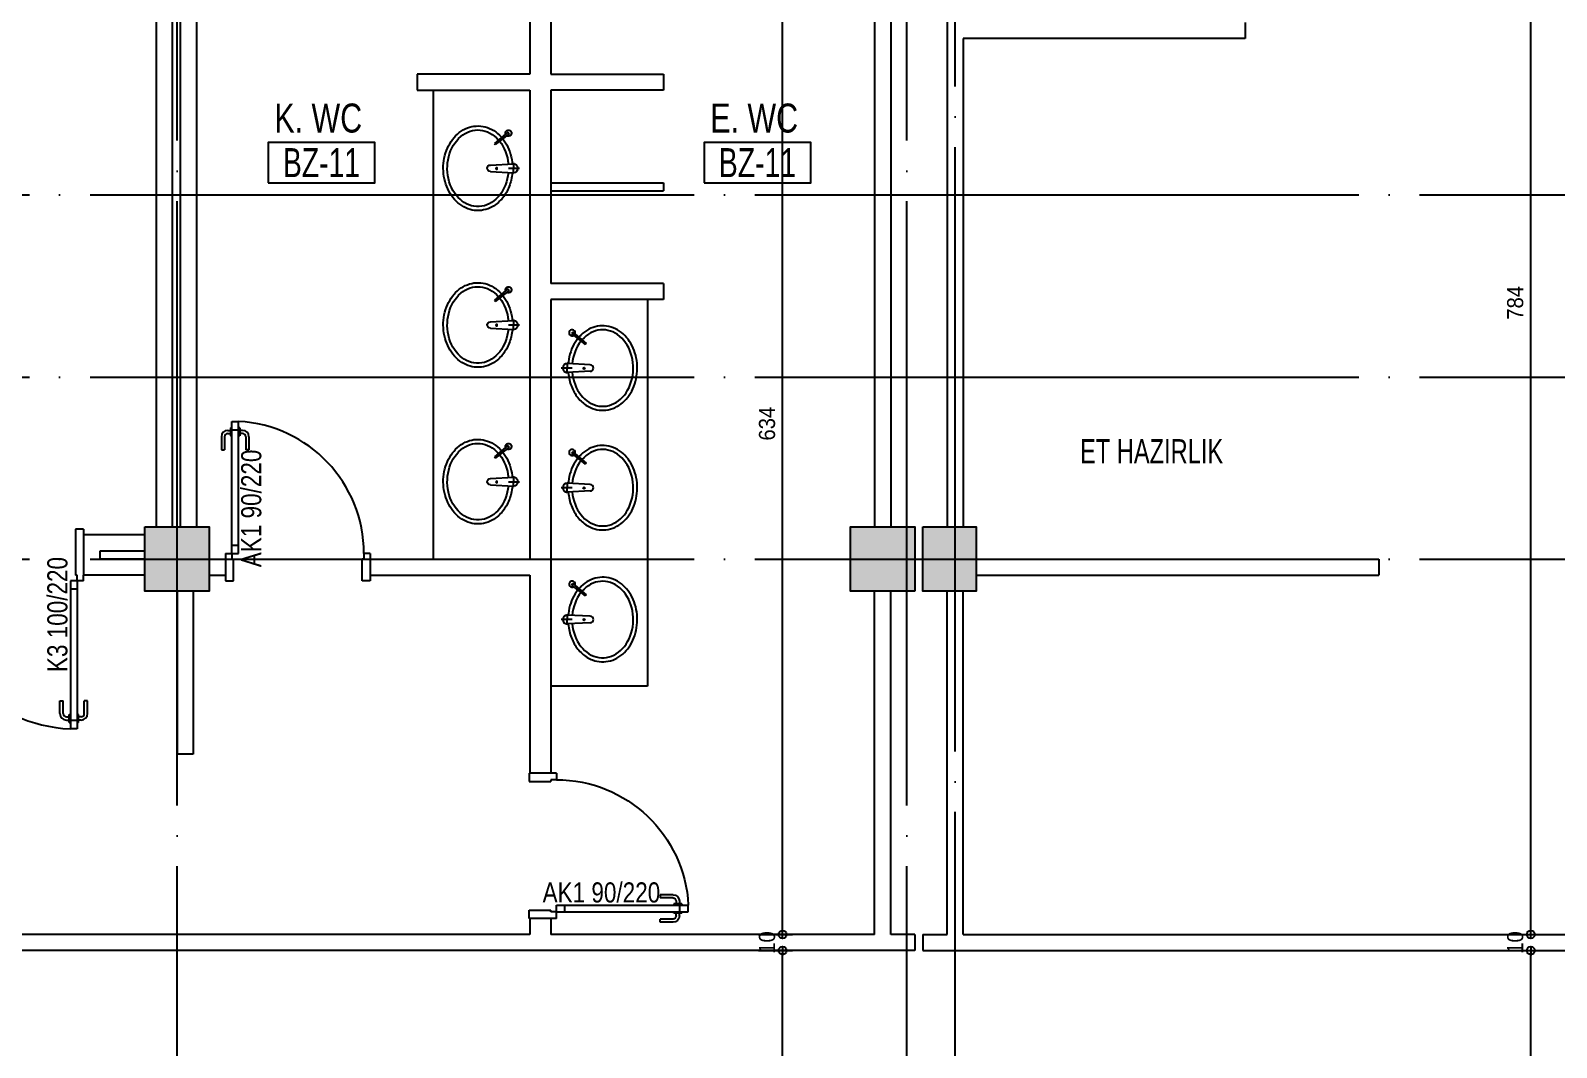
# Model space of a CAD drawing. Extents: x 460786 to 545292, y 30998 to 41694.
# Drawn here: x 489388 to 490335, y 39799 to 40430 of the extents above; entities that cross this region are included whole.
import ezdxf
from ezdxf.enums import TextEntityAlignment as Align

# ---------------------------------------------------------------- set-up
doc = ezdxf.new("R2010")
doc.units = 0
doc.header["$LTSCALE"] = 50
doc.header["$MEASUREMENT"] = 0
doc.header["$PDMODE"] = 35
doc.linetypes.add('DASHDOT', pattern=[5.5, 5, -0.25, 0, -0.25])
doc.layers.get('0').update_dxf_attribs({"linetype": 'CONTINUOUS'})
doc.layers.get('Defpoints').update_dxf_attribs({"linetype": 'CONTINUOUS'})
for name, color, linetype in [('A-Aks Dikey', 12, 'DASHDOT'), ('A-Aks Yatay', 12, 'DASHDOT'), ('A-Betonarme', 6, 'CONTINUOUS'), ('A-Duvar', 7, 'CONTINUOUS'), ('A-Kapı', 2, 'CONTINUOUS'), ('A-mahal adi', 1, 'CONTINUOUS'), ('A-mahal no', 4, 'CONTINUOUS'), ('A-Olcu Ic Dikey', 8, 'CONTINUOUS'), ('A-Poz-Kapı', 4, 'CONTINUOUS'), ('A-Tarama 1', 9, 'CONTINUOUS'), ('A-Tefris Sıhhi', 100, 'CONTINUOUS'), ('A-Yazı 1', 200, 'CONTINUOUS')]:
    doc.layers.add(name, color=color, linetype=linetype)
for name, color, linetype, plot in [('tefris adı', 243, 'CONTINUOUS', False), ('tefris bilgi', 243, 'CONTINUOUS', False), ('tefris poz no', 243, 'CONTINUOUS', False)]:
    doc.layers.add(name, color=color, linetype=linetype, plot=plot)
doc.styles.add('blkan', font='arial.ttf', dxfattribs={"width": 0.9, "height": 12.5})
doc.styles.get("Standard").update_dxf_attribs({"font": 'arial.ttf', "width": 0.9})
doc.dimstyles.new('EXIT', dxfattribs={"dimscale": 50, "dimtxt": 0.23, "dimasz": 0.03, "dimexe": 0.125, "dimexo": 0.5, "dimgap": 0.09, "dimtad": 1, "dimzin": 1, "dimdsep": 46, "dimtxsty": 'Standard', "dimblk": 'TICK', "dimcen": 0.2, "dimadec": 0, "dimazin": 0, "dimtfac": 1, "dimtix": 1, "dimtofl": 0, "dimtmove": 2, "dimatfit": 3, "dimldrblk": 'TICK', "dimfxl": 1, "dimtolj": 1, "dimtzin": 1, "dimarcsym": 0})

# ---------------------------------------------------------------- blocks, each defined once
blk = doc.blocks.new('kapı L 100p 25')
at = {"ltscale": 20}
for p, q in [((4, 95.4), (8.2, 95.4)), ((4, 3.5), (4, 95.4)), ((8.2, 3.5), (8.2, 95.4)), ((-2.45, 85.9), (-2.45, 77.9)), ((-0.45, 85.9), (-0.45, 77.9)), ((1.55, 89.9), (3.2, 89.9)), ((1.55, 87.9), (3.2, 87.9)), ((3.2, 91.4), (4, 91.4)), ((3.2, 91.4), (3.2, 86.4)), ((3.2, 86.4), (4, 86.4)), ((3.2, 86.4), (4, 86.4)), ((4, 90.2), (8.2, 90.2)), ((9, 91.4), (8.2, 91.4)), ((9, 86.4), (8.2, 86.4)), ((9, 91.4), (9, 86.4)), ((10.65, 89.9), (9, 89.9)), ((10.65, 87.9), (9, 87.9)), ((12.65, 85.9), (12.65, 77.9)), ((14.65, 85.9), (14.65, 77.9)), ((-2.45, 77.9), (-0.45, 77.9)), ((14.65, 77.9), (12.65, 77.9)), ((0, 3.5), (4, 3.5)), ((0, 3.5), (0, 0)), ((4, 8.71), (8.2, 8.71)), ((4, 3.5), (8.2, 3.5)), ((4, 3.5), (4, 0)), ((100, 3.5), (96, 3.5)), ((96, 3.5), (96, 0)), ((100, 3.5), (100, 0)), ((4, 0), (5, 0)), ((5, -28.5), (5, 0)), ((95, -28.5), (95, 0)), ((96, 0), (95, 0)), ((0, -28.5), (0, -25)), ((100, -28.5), (100, -25)), ((0, -28.5), (5, -28.5)), ((100, -28.5), (95, -28.5))]:
    blk.add_line(p, q, dxfattribs=at)
blk.add_arc((4, 3.5), 92, 0, 87.38341)
for centre, radius, start, end in [((1.55, 85.9), 4, 90, 180), ((1.55, 85.9), 2, 90, 180), ((10.65, 85.9), 4, 0, 90), ((10.65, 85.9), 2, 0, 90)]:
    blk.add_arc(centre, radius, start, end, dxfattribs=at)
at = {"layer": 'A-Poz-Kapı', "width": 0.8}
blk.add_attdef('POZNO', (30.17, -13.46), '', height=12.5, rotation=90, dxfattribs=at)
blk = doc.blocks.new('lvp-6 p dikey')
for p, q in [((-3.33, -7.95), (0, -7.95)), ((-2, -22.21), (-2.76, -7.95)), ((0, -11), (0, -4.26)), ((0, -10.11), (0, -5.67)), ((3.33, -7.95), (0, -7.95)), ((2, -22.21), (2.76, -7.95)), ((21.38, -10.65), (14.65, -19.21)), ((22.36, -11.44), (15.33, -19.77)), ((22.36, -11.44), (21.38, -10.65)), ((15.33, -19.77), (14.65, -19.21))]:
    blk.add_line(p, q)
blk.add_arc((21.87, -11.05), 1.9, 250.22876, 211.48727)
for centre, major_axis, ratio, start_param, end_param in [((0, -7.95), (0, 2.76), 1, 0.000081, 1.570877), ((0, -7.95), (0, 2.76), 1, -1.570768, 0.000028), ((0, -30), (23.75, 0), 0.8, 1.680067, 7.024373), ((-0.14, -18.43), (-0.336, 0.336), 1, -0.785398, 5.497787), ((0, -30), (23.75, 0), 0.8, 7.070939, 7.744711), ((0, -22.21), (0, 2), 1, 1.570736, 3.141532), ((0, -22.21), (0, 2), 1, 3.141653, 4.712449)]:
    blk.add_ellipse(centre, major_axis=major_axis, ratio=ratio, start_param=start_param, end_param=end_param)
for points, knots in [([(-2.81, -8.62), (-4.33, -8.76), (-5.85, -9), (-10.06, -10), (-12.67, -11.01), (-17.37, -13.7), (-19.47, -15.36), (-22.9, -19.21), (-24.24, -21.38), (-25.77, -25.49), (-26.15, -27.36), (-26.31, -31.13), (-26.09, -33.02), (-25.06, -36.68), (-24.26, -38.44), (-22.14, -41.71), (-20.84, -43.22), (-17.81, -45.91), (-16.1, -47.09), (-12.39, -49.05), (-10.39, -49.83), (-6.22, -50.97), (-4.05, -51.32), (0.33, -51.57), (2.53, -51.48), (6.85, -50.84), (8.96, -50.29), (12.96, -48.79), (14.86, -47.83), (18.3, -45.54), (19.85, -44.21), (22.5, -41.25), (23.6, -39.61), (25.26, -36.14), (25.82, -34.31), (26.34, -30.57), (26.3, -28.67), (25.62, -24.95), (24.98, -23.13), (23.18, -19.72), (22.01, -18.12), (20.15, -16.19), (19.65, -15.72), (19.13, -15.26)], [1.680067, 1.680067, 1.680067, 1.680067, 1.858824, 1.858824, 2.18991, 2.18991, 2.520996, 2.520996, 2.852082, 2.852082, 3.10751, 3.10751, 3.362939, 3.362939, 3.618367, 3.618367, 3.873796, 3.873796, 4.129224, 4.129224, 4.384653, 4.384653, 4.640081, 4.640081, 4.89551, 4.89551, 5.150938, 5.150938, 5.406367, 5.406367, 5.661795, 5.661795, 5.917224, 5.917224, 6.172652, 6.172652, 6.428081, 6.428081, 6.683509, 6.683509, 6.938938, 6.938938, 7.026171, 7.026171, 7.026171, 7.026171]), ([(18.3, -14.57), (17.53, -13.96), (16.72, -13.39), (14.11, -11.77), (12.18, -10.86), (8.12, -9.47), (5.99, -8.99), (3.48, -8.69), (3.15, -8.65), (2.81, -8.62)], [7.071568, 7.071568, 7.071568, 7.071568, 7.1943663, 7.1943663, 7.4497948, 7.4497948, 7.7052233, 7.7052233, 7.7447106, 7.7447106, 7.7447106, 7.7447106])]:
    blk.add_open_spline(points, degree=3, knots=knots)
at = {"layer": 'tefris adı', "width": 0.8}
for tag, p in [('LAVABOADI', (-39.54, -31.69)), ('BATARYA', (-13.99, -31.69)), ('SABUNLUK', (10.87, -29.42))]:
    blk.add_attdef(tag, text='', height=5, rotation=90, dxfattribs=at).set_placement(p, align=Align.MIDDLE)
at = {"layer": 'tefris bilgi', "width": 0.8, "flags": 1}
for tag, p in [('KATEGORI', (34.5, -30.86)), ('NOT', (43.07, -30.86))]:
    blk.add_attdef(tag, text='', height=5, rotation=90, dxfattribs=at).set_placement(p, align=Align.MIDDLE)
at = {"layer": 'tefris poz no', "width": 0.8}
for p in [(-31.86, -31.69), (-6.32, -31.69), (18.55, -29.42)]:
    blk.add_attdef('POZNO', text='', height=5, rotation=90, dxfattribs=at).set_placement(p, align=Align.MIDDLE)
blk = doc.blocks.new('kapı L 90p 10')
at = {"ltscale": 20}
for p, q in [((4, 85.39), (8.2, 85.39)), ((4, 3.5), (4, 85.39)), ((8.2, 3.5), (8.2, 85.39)), ((-2.45, 75.89), (-2.45, 67.89)), ((-0.45, 75.89), (-0.45, 67.89)), ((1.55, 79.89), (3.2, 79.89)), ((1.55, 77.89), (3.2, 77.89)), ((3.2, 81.39), (4, 81.39)), ((3.2, 81.39), (3.2, 76.39)), ((3.2, 76.39), (4, 76.39)), ((3.2, 76.39), (4, 76.39)), ((4, 80.19), (8.2, 80.19)), ((9, 81.39), (8.2, 81.39)), ((9, 76.39), (8.2, 76.39)), ((9, 81.39), (9, 76.39)), ((10.65, 79.89), (9, 79.89)), ((10.65, 77.89), (9, 77.89)), ((12.65, 75.89), (12.65, 67.89)), ((14.65, 75.89), (14.65, 67.89)), ((-2.45, 67.89), (-0.45, 67.89)), ((14.65, 67.89), (12.65, 67.89)), ((0, 3.5), (4, 3.5)), ((0, 3.5), (0, 0)), ((4, 8.71), (8.2, 8.71)), ((4, 3.5), (8.2, 3.5)), ((4, 3.5), (4, 0)), ((90, 3.5), (86, 3.5)), ((86, 3.5), (86, 0)), ((90, 3.5), (90, 0)), ((4, 0), (5, 0)), ((5, -13.5), (5, 0)), ((85, -13.5), (85, 0)), ((86, 0), (85, 0))]:
    blk.add_line(p, q, dxfattribs=at)
for p, q in [((0, -10), (0, -13.5)), ((0, -13.5), (5, -13.5)), ((90, -13.5), (85, -13.5)), ((90, -10), (90, -13.5))]:
    blk.add_line(p, q)
blk.add_arc((4, 3.5), 82, 0, 87.06405)
for centre, radius, start, end in [((1.55, 75.89), 4, 90, 180), ((1.55, 75.89), 2, 90, 180), ((10.65, 75.89), 4, 0, 90), ((10.65, 75.89), 2, 0, 90)]:
    blk.add_arc(centre, radius, start, end, dxfattribs=at)
at = {"layer": 'A-Poz-Kapı', "width": 0.8}
blk.add_attdef('POZNO', (25, -9.96), '', height=12.5, rotation=90, dxfattribs=at)
blk = doc.blocks.new('mahal adı')
at = {"layer": 'A-mahal no'}
blk.add_lwpolyline([(-75.6, -73.4), (89.9, -73.4), (89.9, -10.9), (-75.6, -10.9)], close=True, dxfattribs=at)
at = {"layer": 'A-mahal adi', "width": 0.75}
for p in [(2.1, 88.8), (2.1, 27)]:
    blk.add_attdef('MAHALADI', text='', height=45, dxfattribs=at).set_placement(p, align=Align.MIDDLE_CENTER)
at = {"layer": 'A-mahal no', "width": 0.7}
blk.add_attdef('MAHALNO', text='', height=45, dxfattribs=at).set_placement((7.1, -42.1), align=Align.MIDDLE_CENTER)
blk = doc.blocks.new('TICK', base_point=(53.7, 38.06))
blk.add_line((55.37, 38.06), (52.04, 38.06))
blk.add_circle((53.7, 38.06), 1.67)
blk = doc.blocks.new('*D955')
at = {"layer": 'A-Olcu Ic Dikey', "color": 0, "lineweight": -2, "transparency": 16777216}
for p, q in [((490304.41, 40653.23), (490325.66, 40653.23)), ((490319.41, 39870.73), (490319.41, 40651.73)), ((490304.41, 39869.23), (490325.66, 39869.23))]:
    blk.add_line(p, q, dxfattribs=at)
at = {"layer": 'Defpoints', "color": 0, "transparency": 16777216}
for p in [(490279.41, 40653.23), (490319.41, 40653.23), (490279.41, 39869.23)]:
    blk.add_point(p, dxfattribs=at)
at = {"layer": 'A-Olcu Ic Dikey', "color": 0, "lineweight": -2, "transparency": 16777216, "xscale": 1.5, "yscale": 1.5, "zscale": 1.5}
for p, rotation in [((490319.41, 40653.23), 90), ((490319.41, 39869.23), 270)]:
    blk.add_blockref('TICK', p, dxfattribs=dict(at, rotation=rotation))
at = {"layer": 'A-Olcu Ic Dikey', "color": 0, "transparency": 16777216, "insert": (490309.8, 40261.23), "char_height": 10, "attachment_point": 5, "rotation": 90}
blk.add_mtext('\\A1;784', dxfattribs=at)
blk = doc.blocks.new('*D956')
at = {"layer": 'A-Olcu Ic Dikey', "color": 0, "lineweight": -2, "transparency": 16777216}
for p, q in [((490304.41, 39869.23), (490325.66, 39869.23)), ((490319.41, 39870.73), (490319.41, 39872.23)), ((490304.41, 39859.23), (490325.66, 39859.23)), ((490319.41, 39857.73), (490319.41, 39856.23))]:
    blk.add_line(p, q, dxfattribs=at)
at = {"layer": 'Defpoints', "color": 0, "transparency": 16777216}
for p in [(490279.41, 39869.23), (490279.41, 39859.23), (490319.41, 39859.23)]:
    blk.add_point(p, dxfattribs=at)
at = {"layer": 'A-Olcu Ic Dikey', "color": 0, "lineweight": -2, "transparency": 16777216, "xscale": 1.5, "yscale": 1.5, "zscale": 1.5}
for p, rotation in [((490319.41, 39869.23), 270), ((490319.41, 39859.23), 90)]:
    blk.add_blockref('TICK', p, dxfattribs=dict(at, rotation=rotation))
at = {"layer": 'A-Olcu Ic Dikey', "color": 0, "transparency": 16777216, "insert": (490309.8, 39864.23), "char_height": 10, "attachment_point": 5, "rotation": 90}
blk.add_mtext('\\A1;10', dxfattribs=at)
blk = doc.blocks.new('*D957')
at = {"layer": 'A-Olcu Ic Dikey', "color": 0, "lineweight": -2, "transparency": 16777216}
for p, q in [((490304.41, 39859.23), (490325.66, 39859.23)), ((490319.41, 38836.74), (490319.41, 39857.73)), ((490304.41, 38835.24), (490325.66, 38835.24))]:
    blk.add_line(p, q, dxfattribs=at)
at = {"layer": 'Defpoints', "color": 0, "transparency": 16777216}
for p in [(490279.41, 39859.23), (490319.41, 39859.23), (490279.41, 38835.24)]:
    blk.add_point(p, dxfattribs=at)
at = {"layer": 'A-Olcu Ic Dikey', "color": 0, "lineweight": -2, "transparency": 16777216, "xscale": 1.5, "yscale": 1.5, "zscale": 1.5}
for p, rotation in [((490319.41, 39859.23), 90), ((490319.41, 38835.24), 270)]:
    blk.add_blockref('TICK', p, dxfattribs=dict(at, rotation=rotation))
at = {"layer": 'A-Olcu Ic Dikey', "color": 0, "transparency": 16777216, "insert": (490309.8, 39347.24), "char_height": 10, "attachment_point": 5, "rotation": 90}
blk.add_mtext('\\A1;1024', dxfattribs=at)
blk = doc.blocks.new('*D962')
at = {"layer": 'A-Olcu Ic Dikey', "color": 0, "lineweight": -2, "transparency": 16777216}
for p, q in [((489839.98, 40503.23), (489861.23, 40503.23)), ((489854.98, 39870.73), (489854.98, 40501.73)), ((489839.98, 39869.23), (489861.23, 39869.23))]:
    blk.add_line(p, q, dxfattribs=at)
at = {"layer": 'Defpoints', "color": 0, "transparency": 16777216}
for p in [(489814.98, 40503.23), (489854.98, 40503.23), (489814.98, 39869.23)]:
    blk.add_point(p, dxfattribs=at)
at = {"layer": 'A-Olcu Ic Dikey', "color": 0, "lineweight": -2, "transparency": 16777216, "xscale": 1.5, "yscale": 1.5, "zscale": 1.5}
for p, rotation in [((489854.98, 40503.23), 90), ((489854.98, 39869.23), 270)]:
    blk.add_blockref('TICK', p, dxfattribs=dict(at, rotation=rotation))
at = {"layer": 'A-Olcu Ic Dikey', "color": 0, "transparency": 16777216, "insert": (489845.37, 40186.23), "char_height": 10, "attachment_point": 5, "rotation": 90}
blk.add_mtext('\\A1;634', dxfattribs=at)
blk = doc.blocks.new('*D963')
at = {"layer": 'A-Olcu Ic Dikey', "color": 0, "lineweight": -2, "transparency": 16777216}
for p, q in [((489839.98, 39869.23), (489861.23, 39869.23)), ((489854.98, 39870.73), (489854.98, 39872.23)), ((489839.98, 39859.23), (489861.23, 39859.23)), ((489854.98, 39857.73), (489854.98, 39856.23))]:
    blk.add_line(p, q, dxfattribs=at)
at = {"layer": 'Defpoints', "color": 0, "transparency": 16777216}
for p in [(489814.98, 39869.23), (489814.98, 39859.23), (489854.98, 39859.23)]:
    blk.add_point(p, dxfattribs=at)
at = {"layer": 'A-Olcu Ic Dikey', "color": 0, "lineweight": -2, "transparency": 16777216, "xscale": 1.5, "yscale": 1.5, "zscale": 1.5}
for p, rotation in [((489854.98, 39869.23), 270), ((489854.98, 39859.23), 90)]:
    blk.add_blockref('TICK', p, dxfattribs=dict(at, rotation=rotation))
at = {"layer": 'A-Olcu Ic Dikey', "color": 0, "transparency": 16777216, "insert": (489845.37, 39864.23), "char_height": 10, "attachment_point": 5, "rotation": 90}
blk.add_mtext('\\A1;10', dxfattribs=at)
blk = doc.blocks.new('*D964')
at = {"layer": 'A-Olcu Ic Dikey', "color": 0, "lineweight": -2, "transparency": 16777216}
for p, q in [((489839.98, 39859.23), (489861.23, 39859.23)), ((489854.98, 39030.92), (489854.98, 39857.73)), ((489839.98, 39029.42), (489861.23, 39029.42))]:
    blk.add_line(p, q, dxfattribs=at)
at = {"layer": 'Defpoints', "color": 0, "transparency": 16777216}
for p in [(489814.98, 39859.23), (489854.98, 39859.23), (489814.98, 39029.42)]:
    blk.add_point(p, dxfattribs=at)
at = {"layer": 'A-Olcu Ic Dikey', "color": 0, "lineweight": -2, "transparency": 16777216, "xscale": 1.5, "yscale": 1.5, "zscale": 1.5}
for p, rotation in [((489854.98, 39859.23), 90), ((489854.98, 39029.42), 270)]:
    blk.add_blockref('TICK', p, dxfattribs=dict(at, rotation=rotation))
at = {"layer": 'A-Olcu Ic Dikey', "color": 0, "transparency": 16777216, "insert": (489845.37, 39444.33), "char_height": 10, "attachment_point": 5, "rotation": 90}
blk.add_mtext('\\A1;829.8', dxfattribs=at)

msp = doc.modelspace()

# ---------------------------------------------------------------- hatches: boundary and pattern name
at = {"layer": 'A-Tarama 1'}
h = msp.add_hatch(dxfattribs=at)
h.set_pattern_fill('ANSI33', color=256, scale=30, angle=180, style=0)
h.set_pattern_definition([(225, (-3046.124, 1950.459), (5.30330086, -5.30330086), []), (225, (-3051.4276, 1950.459), (5.30330086, -5.30330086), [3.75, -1.875])])
h.paths.add_polyline_path([(489499.08, 40799.23), (489459.08, 40799.23), (489459.08, 40759.23), (489499.08, 40759.23)])
h.paths.add_polyline_path([(489937.08, 40799.23), (489912.08, 40799.23), (489912.08, 40680.2), (489912.08, 40653.23), (489937.08, 40653.23)])
h.paths.add_polyline_path([(489967.08, 40799.23), (489942.08, 40799.23), (489942.08, 40653.23), (489967.08, 40653.23)])
h.paths.add_polyline_path([(489974.58, 41099.23), (489934.58, 41099.23), (489934.58, 41059.23), (489974.58, 41059.23)])
h.paths.add_polyline_path([(490435.08, 41099.23), (490395.08, 41099.23), (490395.08, 41059.23), (490435.08, 41059.23)])
h.paths.add_polyline_path([(490435.08, 40800.2), (490395.08, 40800.2), (490395.08, 40760.2), (490435.08, 40760.2)])
h.paths.add_polyline_path([(490435.08, 40122.2), (490395.08, 40122.2), (490395.08, 40082.2), (490435.08, 40082.2)])
h.paths.add_polyline_path([(490435.08, 39669.2), (490395.08, 39669.2), (490395.08, 39629.2), (490435.08, 39629.2)])
h.paths.add_polyline_path([(489937.08, 39669.2), (489904.08, 39669.2), (489904.08, 39629.2), (489937.08, 39629.2)])
h.paths.add_polyline_path([(489974.08, 39669.2), (489942.08, 39669.2), (489942.08, 39629.2), (489974.08, 39629.2)])
h.paths.add_polyline_path([(489975.08, 40122.2), (489942.08, 40122.2), (489942.08, 40082.2), (489975.08, 40082.2)])
h.paths.add_polyline_path([(489937.08, 40122.2), (489897.08, 40122.2), (489897.08, 40082.2), (489937.08, 40082.2)])
h.paths.add_polyline_path([(489937.08, 38999.2), (489904.58, 38999.2), (489904.58, 38959.2), (489937.08, 38959.2)])
h.paths.add_polyline_path([(489975.08, 38999.2), (489942.08, 38999.2), (489942.08, 38959.2), (489975.08, 38959.2)])
h.paths.add_polyline_path([(490435.08, 38991.2), (490395.08, 38991.2), (490395.08, 38951.2), (490435.08, 38951.2)])
h.paths.add_polyline_path([(489499.08, 38991.2), (489459.08, 38991.2), (489459.08, 38951.2), (489499.08, 38951.2)])
h.paths.add_polyline_path([(489499.08, 39669.2), (489459.08, 39669.2), (489459.08, 39629.2), (489499.08, 39629.2)])
h.paths.add_polyline_path([(489499.08, 40122.2), (489459.08, 40122.2), (489459.08, 40082.2), (489499.08, 40082.2)])

# ---------------------------------------------------------------- linework, layer by layer
at = {"layer": 'A-Aks Dikey', "ltscale": 1.5}
for p, q in [((489479.08, 37886.28), (489479.08, 41299.23)), ((489932.08, 37886.28), (489932.08, 41299.23)), ((489962.08, 37919.86), (489962.08, 41265.66))]:
    msp.add_line(p, q, dxfattribs=at)
at = {"layer": 'A-Aks Yatay', "ltscale": 1.5}
for p, q in [((486949.49, 40328.2), (494804.32, 40328.2)), ((486949.49, 40215.2), (494804.32, 40215.2)), ((486949.49, 40102.2), (494804.32, 40102.2))]:
    msp.add_line(p, q, dxfattribs=at)
at = {"layer": 'A-Betonarme'}
for points in [[(489459.08, 40122.2), (489499.08, 40122.2), (489499.08, 40082.2), (489459.08, 40082.2)], [(489937.08, 40082.2), (489897.08, 40082.2), (489897.08, 40122.2), (489937.08, 40122.2)], [(489942.08, 40122.2), (489975.08, 40122.2), (489975.08, 40082.2), (489942.08, 40082.2)]]:
    msp.add_lwpolyline(points, close=True, dxfattribs=at)
msp.add_lwpolyline([(489912.08, 40082.2), (489897.08, 40082.2), (489897.08, 40122.2), (489912.08, 40122.2)], dxfattribs=at)
at = {"layer": 'A-Duvar'}
for p, q in [((489466.08, 40759.23), (489466.08, 40122.2)), ((489476.08, 40759.23), (489476.08, 40122.2)), ((489481.08, 40759.23), (489481.08, 40122.2)), ((489711.08, 40653.23), (489711.08, 40403.23)), ((489922.08, 40653.23), (489922.08, 40122.2)), ((489957.08, 40653.23), (489957.08, 40122.2)), ((489491.08, 40503.23), (489491.08, 40122.2)), ((489698.08, 40503.23), (489698.08, 40403.23)), ((489912.08, 40503.23), (489912.08, 40122.2)), ((490142.08, 40435.23), (490142.08, 40425.23)), ((490142.08, 40425.23), (489967.08, 40425.23)), ((489967.08, 40425.23), (489967.08, 40122.2)), ((489698.08, 40403.23), (489628.08, 40403.23)), ((489628.08, 40403.23), (489628.08, 40393.23)), ((489711.08, 40403.23), (489781.08, 40403.23)), ((489781.08, 40403.23), (489781.08, 40393.23)), ((489628.08, 40393.23), (489698.08, 40393.23)), ((489698.08, 40393.23), (489698.08, 40102.2)), ((489781.08, 40393.23), (489711.08, 40393.23)), ((489711.08, 40393.23), (489711.08, 40273.23)), ((489711.08, 40335.73), (489781.08, 40335.73)), ((489781.08, 40335.73), (489781.08, 40330.73)), ((489711.08, 40330.73), (489781.08, 40330.73)), ((489781.08, 40273.23), (489711.08, 40273.23)), ((489781.08, 40273.23), (489781.08, 40263.23)), ((489781.08, 40263.23), (489711.08, 40263.23)), ((489711.08, 40263.23), (489711.08, 39969.23)), ((489459.08, 40117.2), (489421.08, 40117.2)), ((489421.08, 40117.2), (489421.08, 40092.2)), ((489459.08, 40107.2), (489431.08, 40107.2)), ((489431.08, 40107.2), (489431.08, 40102.2)), ((489459.08, 40102.2), (489431.08, 40102.2)), ((489499.08, 40102.2), (489509.08, 40102.2)), ((489509.08, 40102.2), (489509.08, 40092.2)), ((489599.08, 40102.2), (489599.08, 40092.2)), ((489599.08, 40102.2), (489698.08, 40102.2)), ((489975.08, 40102.2), (490225.08, 40102.2)), ((490225.08, 40102.2), (490225.08, 40092.2)), ((489459.08, 40092.2), (489421.08, 40092.2)), ((489499.08, 40092.2), (489509.08, 40092.2)), ((489599.08, 40092.2), (489698.08, 40092.2)), ((489698.08, 40092.2), (489698.08, 39969.23)), ((489975.08, 40092.2), (490225.08, 40092.2)), ((489479.08, 40082.2), (489479.08, 39981.2)), ((489489.08, 40082.2), (489489.08, 39981.2)), ((489912.08, 39869.23), (489912.08, 40082.2)), ((489922.08, 39869.23), (489922.08, 40082.2)), ((489957.08, 39869.23), (489957.08, 40082.2)), ((489967.08, 39869.23), (489967.08, 40082.2)), ((489489.08, 39981.2), (489479.08, 39981.2)), ((489711.08, 39969.23), (489698.08, 39969.23)), ((489711.08, 39969.23), (489701.08, 39969.23)), ((489711.08, 39879.23), (489698.08, 39879.23)), ((489698.08, 39879.23), (489698.08, 39869.23)), ((489711.08, 39879.23), (489701.08, 39879.23)), ((489711.08, 39879.23), (489711.08, 39869.23)), ((489698.08, 39869.23), (489026.08, 39869.23)), ((489912.08, 39869.23), (489711.08, 39869.23)), ((489937.08, 39869.23), (489922.08, 39869.23)), ((489937.08, 39869.23), (489937.08, 39859.23)), ((489942.08, 39869.23), (489942.08, 39859.23)), ((489942.08, 39869.23), (489957.08, 39869.23)), ((489942.08, 39869.23), (489942.08, 39859.23)), ((489967.08, 39869.23), (490345.08, 39869.23)), ((489479.08, 39859.23), (489036.08, 39859.23)), ((489937.08, 39859.23), (489479.08, 39859.23)), ((489942.08, 39859.23), (489967.08, 39859.23)), ((489967.08, 39859.23), (490877.08, 39859.23))]:
    msp.add_line(p, q, dxfattribs=at)
at = {"layer": 'A-Tefris Sıhhi'}
for p, q in [((489638.08, 40393.23), (489638.08, 40102.2)), ((489771.08, 40263.23), (489771.08, 40023.23)), ((489771.08, 40023.23), (489711.08, 40023.23))]:
    msp.add_line(p, q, dxfattribs=at)

# ---------------------------------------------------------------- block references
ref = msp.add_blockref('mahal adı', (489565.93, 40365.1), dxfattribs=dict(xscale=0.4, yscale=0.4, zscale=0.4))
ref.add_attrib('MAHALNO', 'BZ-11', dxfattribs={"layer": 'A-mahal no', "height": 18, "width": 0.7}).set_placement((489568.77, 40348.25), align=Align.MIDDLE_CENTER)
ref.add_attrib('MAHALADI', 'K. WC', dxfattribs={"layer": 'A-mahal adi', "height": 18, "width": 0.75}).set_placement((489566.76, 40375.91), align=Align.MIDDLE_CENTER)
ref = msp.add_blockref('mahal adı', (489836.53, 40365.1), dxfattribs=dict(xscale=0.4, yscale=0.4, zscale=0.4))
ref.add_attrib('MAHALNO', 'BZ-11', dxfattribs={"layer": 'A-mahal no', "height": 18, "width": 0.7}).set_placement((489839.37, 40348.25), align=Align.MIDDLE_CENTER)
ref.add_attrib('MAHALADI', 'E. WC', dxfattribs={"layer": 'A-mahal adi', "height": 18, "width": 0.75}).set_placement((489837.36, 40375.91), align=Align.MIDDLE_CENTER)
at = {"layer": 'A-Kapı'}
ref = msp.add_blockref('kapı L 90p 10', (489509.08, 40102.2), dxfattribs=at)
ref.add_attrib('POZNO', 'AK1 90/220', (489531.4, 40097.14), dxfattribs={"layer": 'A-Poz-Kapı', "height": 12.5, "rotation": 90, "width": 0.8})
ref = msp.add_blockref('kapı L 100p 25', (489421.08, 40092.2), dxfattribs=dict(at, rotation=180))
ref.add_attrib('POZNO', 'K3 100/220', (489411.06, 40032.06), dxfattribs={"layer": 'A-Poz-Kapı', "height": 12.5, "rotation": 270, "text_generation_flag": 6, "width": 0.8})
ref = msp.add_blockref('kapı L 90p 10', (489711.08, 39879.23), dxfattribs=dict(at, xscale=-1, rotation=270))
ref.add_attrib('POZNO', 'AK1 90/220', (489706.02, 39889.06), dxfattribs={"layer": 'A-Poz-Kapı', "height": 12.5, "width": 0.8})
at = {"layer": 'A-Tefris Sıhhi', "xscale": -1, "rotation": 270}
for p in [(489695.86, 40344.75), (489695.86, 40247.49), (489695.86, 40150.23)]:
    msp.add_blockref('lvp-6 p dikey', p, dxfattribs=at)
at = {"layer": 'A-Tefris Sıhhi', "rotation": 90.00000000000001}
for p in [(489713.3, 40220.75), (489713.3, 40146.48), (489713.3, 40064.68)]:
    msp.add_blockref('lvp-6 p dikey', p, dxfattribs=at)

# ---------------------------------------------------------------- texts
at = {"layer": 'A-Yazı 1', "style": 'blkan', "width": 0.7}
msp.add_text('ET HAZIRLIK', height=15, dxfattribs=at).set_placement((490039.64, 40161.62))

# ---------------------------------------------------------------- dimensions: what is measured, and where the dimension line sits
at = {"layer": 'A-Olcu Ic Dikey'}
for p1, p2, distance, picture, middle in [((490279.41, 39869.23), (490279.41, 40653.23), -40, '*D955', (490309.8, 40261.23)), ((489814.98, 39869.23), (489814.98, 40503.23), -40, '*D962', (489845.37, 40186.23)), ((489814.98, 39869.23), (489814.98, 39859.23), 40, '*D963', (489845.37, 39864.23)), ((490279.41, 39869.23), (490279.41, 39859.23), 40, '*D956', (490309.8, 39864.23)), ((489814.98, 39029.42), (489814.98, 39859.23), -40, '*D964', (489845.37, 39444.33)), ((490279.41, 38835.24), (490279.41, 39859.23), -40, '*D957', (490309.8, 39347.24))]:
    dim = msp.add_aligned_dim(p1=p1, p2=p2, distance=distance, dimstyle='EXIT', override={"dimtxt": 0.2, "dimdec": 1, "dimzin": 9, "dimtdec": 1}, dxfattribs=at)
    dim.commit()
    dim.dimension.update_dxf_attribs({"geometry": picture, "text_midpoint": middle})

doc.saveas('drawing.dxf')
